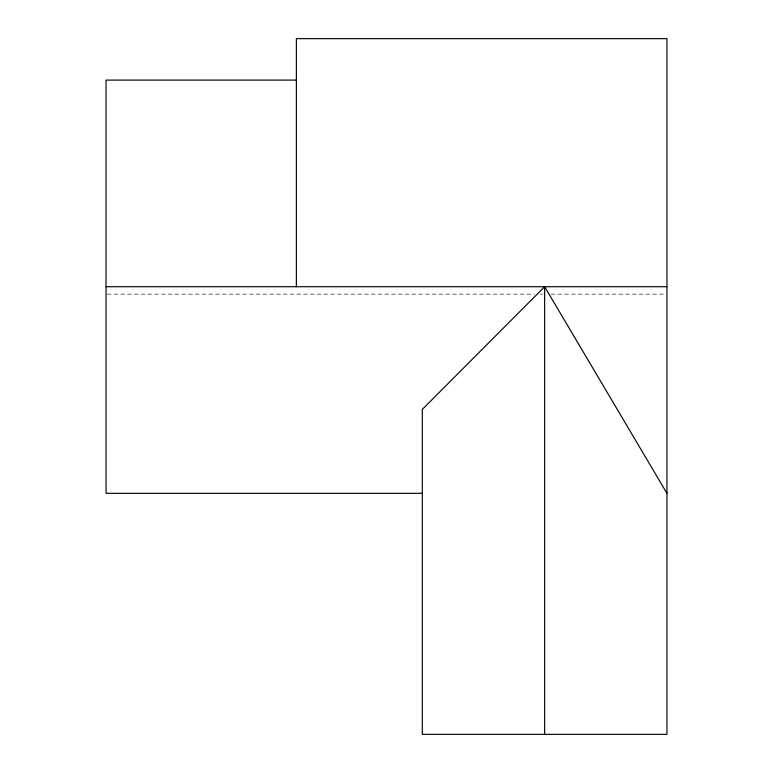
<?xml version="1.0" encoding="UTF-8"?>
<svg xmlns="http://www.w3.org/2000/svg" width="773" height="773" viewBox="0 0 773 773"><rect width="100%" height="100%" fill="white"/><g stroke="black" fill="none" stroke-linecap="round" stroke-linejoin="round"><path stroke-width="0.58" stroke-dasharray="3.87 2.9" d="M107.254 294.155L534.269 294.155M540.298 294.155L542.714 294.155M551.149 294.155L665.746 294.155"/><path stroke-width="1.16" d="M666.954 493.329L544.636 286.715L422.309 409.4L422.309 734.35L666.954 734.35L666.954 38.65L296.368 38.65L296.368 286.715M296.368 80.092L106.046 80.092L106.046 493.329L422.309 493.329M106.046 286.715L666.954 286.715M544.636 286.715L544.636 734.35"/></g></svg>
